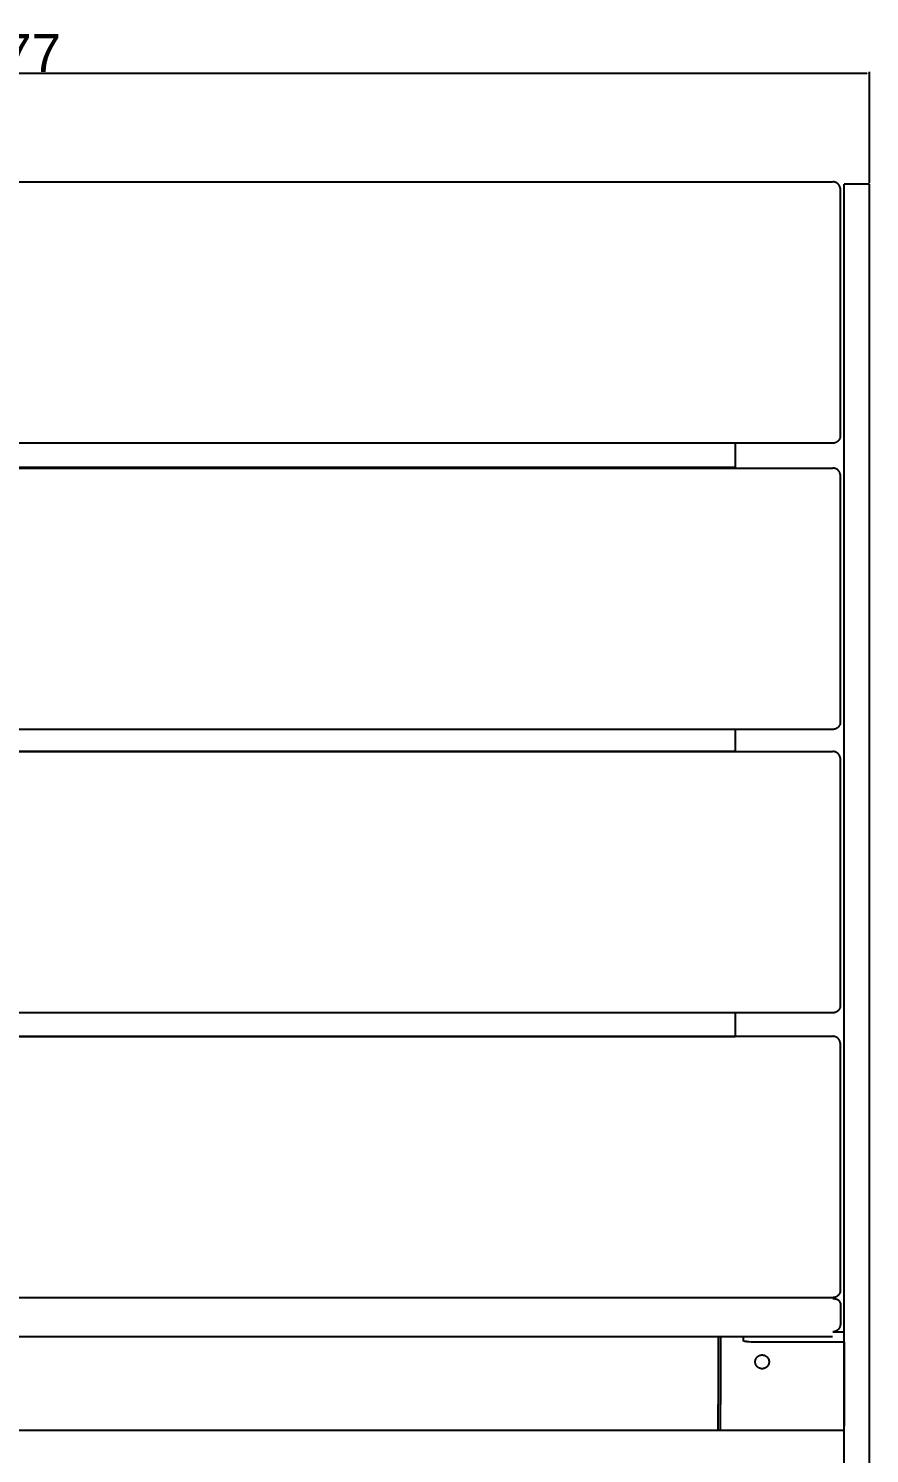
# Model space of a CAD drawing. Header units: millimetres. Extents: x 0 to 1853, y 0 to 2221.
# Drawn here: x 343 to 677, y 1655 to 2221 of the extents above; entities that cross this region are included whole.
import ezdxf

# ---------------------------------------------------------------- set-up
doc = ezdxf.new("R2010")
doc.units = ezdxf.units.MM
doc.header["$MEASUREMENT"] = 0
doc.layers.add('Domyślny', color=7, linetype='Continuous', true_color=0x000000)
doc.layers.add('Utwórz2D linie widoczne', color=7, linetype='Continuous', true_color=0x000000)
doc.styles.add('Arial', font='arial.ttf')
doc.dimstyles.new('Domyślny', dxfattribs={"dimtxt": 15, "dimasz": 1, "dimexe": 0.5, "dimexo": 0.5, "dimgap": 0.25, "dimtad": 1, "dimtoh": 1, "dimdec": 0, "dimzin": 1, "dimdsep": 46, "dimtxsty": 'Arial', "dimcen": 0.5, "dimazin": 0, "dimtfac": 1, "dimtdec": 4, "dimtix": 1, "dimtmove": 1, "dimatfit": 3, "dimfxl": 0, "dimtolj": 1, "dimtzin": 1, "dimarcsym": 0})

# ---------------------------------------------------------------- blocks, each defined once
blk = doc.blocks.new('*D4')
at = {"layer": 'Defpoints', "color": 0}
for p in [(676.99, 2202.84), (-0.39, 2158.78), (676.99, 2158.78)]:
    blk.add_point(p, dxfattribs=at)
at = {"layer": 'Domyślny', "color": 0, "lineweight": -2}
for p, q in [((-0.39, 2159.28), (-0.39, 2203.34)), ((0.61, 2202.84), (675.99, 2202.84)), ((676.99, 2159.28), (676.99, 2203.34))]:
    blk.add_line(p, q, dxfattribs=at)
at = {"layer": 'Domyślny', "color": 0}
for points in [[(0.61, 2203), (0.61, 2202.67), (-0.39, 2202.84)], [(675.99, 2202.67), (675.99, 2203), (676.99, 2202.84)]]:
    blk.add_solid(points, dxfattribs=at)
at = {"layer": 'Domyślny', "color": 0, "insert": (338.3, 2210.74), "char_height": 15, "attachment_point": 5, "style": 'Arial'}
blk.add_mtext('\\A1;677', dxfattribs=at)

msp = doc.modelspace()

# ---------------------------------------------------------------- linework, layer by layer
at = {"layer": 'Domyślny'}
for p, q in [((665.41, 2157.13), (665.41, 2058.51)), ((665.41, 2043.49), (665.41, 1944.86)), ((665.41, 1930.93), (665.41, 1832.31)), ((665.41, 1817.84), (665.41, 1719.22))]:
    msp.add_line(p, q, dxfattribs=at)
at = {"layer": 'Utwórz2D linie widoczne'}
for p, q in [((15.96, 2159.68), (662.35, 2159.68)), ((662.53, 2159.68), (662.43, 2159.68)), ((662.64, 2159.67), (662.53, 2159.68)), ((662.74, 2159.66), (662.64, 2159.67)), ((662.85, 2159.65), (662.74, 2159.66)), ((662.95, 2159.64), (662.85, 2159.65)), ((663.05, 2159.62), (662.95, 2159.64)), ((663.15, 2159.59), (663.05, 2159.62)), ((663.25, 2159.57), (663.15, 2159.59)), ((663.35, 2159.54), (663.25, 2159.57)), ((663.45, 2159.51), (663.35, 2159.54)), ((663.55, 2159.47), (663.45, 2159.51)), ((663.65, 2159.43), (663.55, 2159.47)), ((663.74, 2159.39), (663.65, 2159.43)), ((663.83, 2159.34), (663.74, 2159.39)), ((663.92, 2159.29), (663.83, 2159.34)), ((664.01, 2159.24), (663.92, 2159.29)), ((664.1, 2159.18), (664.01, 2159.24)), ((664.19, 2159.12), (664.1, 2159.18)), ((664.27, 2159.06), (664.19, 2159.12)), ((664.35, 2158.99), (664.27, 2159.06)), ((664.43, 2158.93), (664.35, 2158.99)), ((664.51, 2158.86), (664.43, 2158.93)), ((664.58, 2158.78), (664.51, 2158.86)), ((664.66, 2158.71), (664.58, 2158.78)), ((664.72, 2158.63), (664.66, 2158.71)), ((664.79, 2158.55), (664.72, 2158.63)), ((664.85, 2158.47), (664.79, 2158.55)), ((664.91, 2158.38), (664.85, 2158.47)), ((664.97, 2158.3), (664.91, 2158.38)), ((665.03, 2158.21), (664.97, 2158.3)), ((665.08, 2158.12), (665.03, 2158.21)), ((665.13, 2158.02), (665.08, 2158.12)), ((665.17, 2157.93), (665.13, 2158.02)), ((665.21, 2157.83), (665.17, 2157.93)), ((665.25, 2157.74), (665.21, 2157.83)), ((665.28, 2157.64), (665.25, 2157.74)), ((665.32, 2157.54), (665.28, 2157.64)), ((665.34, 2157.44), (665.32, 2157.54)), ((665.37, 2157.34), (665.34, 2157.44)), ((665.39, 2157.24), (665.37, 2157.34)), ((665.41, 2157.13), (665.39, 2157.24)), ((676.99, 2158.78), (666.99, 2158.78)), ((666.99, 2158.58), (666.99, 2158.78)), ((666.99, 2152.43), (666.99, 2158.58)), ((676.99, 2158.58), (676.99, 2158.78)), ((676.99, 2152.43), (676.99, 2158.58)), ((666.99, 2141.5), (666.99, 2152.43)), ((676.99, 2141.5), (676.99, 2152.43)), ((666.99, 1737.45), (666.99, 2141.5)), ((676.99, 1737.45), (676.99, 2141.5)), ((662.35, 2055.9), (15.96, 2055.9)), ((623.66, 2055.9), (623.66, 2046.36)), ((662.53, 2055.9), (662.43, 2055.9)), ((662.63, 2055.91), (662.53, 2055.9)), ((662.74, 2055.92), (662.63, 2055.91)), ((662.84, 2055.93), (662.74, 2055.92)), ((662.94, 2055.95), (662.84, 2055.93)), ((663.04, 2055.97), (662.94, 2055.95)), ((663.14, 2055.99), (663.04, 2055.97)), ((663.24, 2056.01), (663.14, 2055.99)), ((663.34, 2056.04), (663.24, 2056.01)), ((663.44, 2056.08), (663.34, 2056.04)), ((663.53, 2056.11), (663.44, 2056.08)), ((663.63, 2056.15), (663.53, 2056.11)), ((663.72, 2056.19), (663.63, 2056.15)), ((663.81, 2056.24), (663.72, 2056.19)), ((663.91, 2056.29), (663.81, 2056.24)), ((663.99, 2056.34), (663.91, 2056.29)), ((664.08, 2056.4), (663.99, 2056.34)), ((664.17, 2056.45), (664.08, 2056.4)), ((664.25, 2056.52), (664.17, 2056.45)), ((664.33, 2056.58), (664.25, 2056.52)), ((664.41, 2056.65), (664.33, 2056.58)), ((664.48, 2056.71), (664.41, 2056.65)), ((664.56, 2056.79), (664.48, 2056.71)), ((664.63, 2056.86), (664.56, 2056.79)), ((664.7, 2056.94), (664.63, 2056.86)), ((664.76, 2057.01), (664.7, 2056.94)), ((664.83, 2057.1), (664.76, 2057.01)), ((664.89, 2057.18), (664.83, 2057.1)), ((664.95, 2057.26), (664.89, 2057.18)), ((665, 2057.35), (664.95, 2057.26)), ((665.05, 2057.44), (665, 2057.35)), ((665.1, 2057.53), (665.05, 2057.44)), ((665.15, 2057.62), (665.1, 2057.53)), ((665.19, 2057.72), (665.15, 2057.62)), ((665.23, 2057.81), (665.19, 2057.72)), ((665.26, 2057.91), (665.23, 2057.81)), ((665.3, 2058.01), (665.26, 2057.91)), ((665.33, 2058.1), (665.3, 2058.01)), ((665.35, 2058.2), (665.33, 2058.1)), ((665.37, 2058.3), (665.35, 2058.2)), ((665.39, 2058.41), (665.37, 2058.3)), ((665.41, 2058.51), (665.39, 2058.41)), ((15.96, 2046.03), (662.35, 2046.03)), ((54.64, 2046.36), (623.66, 2046.36)), ((662.53, 2046.03), (662.43, 2046.03)), ((662.64, 2046.03), (662.53, 2046.03)), ((662.74, 2046.02), (662.64, 2046.03)), ((662.85, 2046.01), (662.74, 2046.02)), ((662.95, 2045.99), (662.85, 2046.01)), ((663.05, 2045.97), (662.95, 2045.99)), ((663.15, 2045.95), (663.05, 2045.97)), ((663.25, 2045.92), (663.15, 2045.95)), ((663.35, 2045.89), (663.25, 2045.92)), ((663.45, 2045.86), (663.35, 2045.89)), ((663.55, 2045.82), (663.45, 2045.86)), ((663.65, 2045.79), (663.55, 2045.82)), ((663.74, 2045.74), (663.65, 2045.79)), ((663.83, 2045.7), (663.74, 2045.74)), ((663.92, 2045.65), (663.83, 2045.7)), ((664.01, 2045.59), (663.92, 2045.65)), ((664.1, 2045.54), (664.01, 2045.59)), ((664.19, 2045.48), (664.1, 2045.54)), ((664.27, 2045.42), (664.19, 2045.48)), ((664.35, 2045.35), (664.27, 2045.42)), ((664.43, 2045.28), (664.35, 2045.35)), ((664.51, 2045.21), (664.43, 2045.28)), ((664.58, 2045.14), (664.51, 2045.21)), ((664.66, 2045.06), (664.58, 2045.14)), ((664.72, 2044.99), (664.66, 2045.06)), ((664.79, 2044.91), (664.72, 2044.99)), ((664.85, 2044.82), (664.79, 2044.91)), ((664.91, 2044.74), (664.85, 2044.82)), ((664.97, 2044.65), (664.91, 2044.74)), ((665.03, 2044.56), (664.97, 2044.65)), ((665.08, 2044.47), (665.03, 2044.56)), ((665.13, 2044.38), (665.08, 2044.47)), ((665.17, 2044.29), (665.13, 2044.38)), ((665.21, 2044.19), (665.17, 2044.29)), ((665.25, 2044.09), (665.21, 2044.19)), ((665.28, 2043.99), (665.25, 2044.09)), ((665.32, 2043.89), (665.28, 2043.99)), ((665.34, 2043.79), (665.32, 2043.89)), ((665.37, 2043.69), (665.34, 2043.79)), ((665.39, 2043.59), (665.37, 2043.69)), ((665.41, 2043.49), (665.39, 2043.59)), ((676.99, 1996.68), (677.01, 1996.68)), ((677.01, 1996.36), (677.01, 1996.68)), ((677.01, 1945.06), (677.01, 1996.36)), ((662.35, 1942.26), (15.96, 1942.26)), ((623.66, 1942.58), (623.66, 1933.67)), ((662.53, 1942.26), (662.43, 1942.26)), ((662.63, 1942.26), (662.53, 1942.26)), ((662.74, 1942.27), (662.63, 1942.26)), ((662.84, 1942.29), (662.74, 1942.27)), ((662.94, 1942.3), (662.84, 1942.29)), ((663.04, 1942.32), (662.94, 1942.3)), ((663.14, 1942.34), (663.04, 1942.32)), ((663.24, 1942.37), (663.14, 1942.34)), ((663.34, 1942.4), (663.24, 1942.37)), ((663.44, 1942.43), (663.34, 1942.4)), ((663.53, 1942.47), (663.44, 1942.43)), ((663.63, 1942.51), (663.53, 1942.47)), ((663.72, 1942.55), (663.63, 1942.51)), ((663.81, 1942.6), (663.72, 1942.55)), ((663.91, 1942.64), (663.81, 1942.6)), ((663.99, 1942.7), (663.91, 1942.64)), ((664.08, 1942.75), (663.99, 1942.7)), ((664.17, 1942.81), (664.08, 1942.75)), ((664.25, 1942.87), (664.17, 1942.81)), ((664.33, 1942.93), (664.25, 1942.87)), ((664.41, 1943), (664.33, 1942.93)), ((664.48, 1943.07), (664.41, 1943)), ((664.56, 1943.14), (664.48, 1943.07)), ((664.63, 1943.22), (664.56, 1943.14)), ((664.7, 1943.29), (664.63, 1943.22)), ((664.76, 1943.37), (664.7, 1943.29)), ((664.83, 1943.45), (664.76, 1943.37)), ((664.89, 1943.53), (664.83, 1943.45)), ((664.95, 1943.62), (664.89, 1943.53)), ((665, 1943.71), (664.95, 1943.62)), ((665.05, 1943.8), (665, 1943.71)), ((665.1, 1943.89), (665.05, 1943.8)), ((665.15, 1943.98), (665.1, 1943.89)), ((665.19, 1944.07), (665.15, 1943.98)), ((665.23, 1944.17), (665.19, 1944.07)), ((665.26, 1944.26), (665.23, 1944.17)), ((665.3, 1944.36), (665.26, 1944.26)), ((665.33, 1944.46), (665.3, 1944.36)), ((665.35, 1944.56), (665.33, 1944.46)), ((665.37, 1944.66), (665.35, 1944.56)), ((665.39, 1944.76), (665.37, 1944.66)), ((665.41, 1944.86), (665.39, 1944.76)), ((676.99, 1945.06), (677.01, 1945.06)), ((677.01, 1935.26), (677.01, 1945.06)), ((677.01, 1935.26), (676.99, 1935.26)), ((677.01, 1802.57), (677.01, 1935.26)), ((15.96, 1933.48), (662.35, 1933.48)), ((54.64, 1933.67), (623.66, 1933.67)), ((662.53, 1933.48), (662.43, 1933.48)), ((662.64, 1933.47), (662.53, 1933.48)), ((662.74, 1933.46), (662.64, 1933.47)), ((662.85, 1933.45), (662.74, 1933.46)), ((662.95, 1933.44), (662.85, 1933.45)), ((663.05, 1933.42), (662.95, 1933.44)), ((663.15, 1933.39), (663.05, 1933.42)), ((663.25, 1933.37), (663.15, 1933.39)), ((663.35, 1933.34), (663.25, 1933.37)), ((663.45, 1933.3), (663.35, 1933.34)), ((663.55, 1933.27), (663.45, 1933.3)), ((663.65, 1933.23), (663.55, 1933.27)), ((663.74, 1933.19), (663.65, 1933.23)), ((663.83, 1933.14), (663.74, 1933.19)), ((663.92, 1933.09), (663.83, 1933.14)), ((664.01, 1933.04), (663.92, 1933.09)), ((664.1, 1932.98), (664.01, 1933.04)), ((664.19, 1932.92), (664.1, 1932.98)), ((664.27, 1932.86), (664.19, 1932.92)), ((664.35, 1932.79), (664.27, 1932.86)), ((664.43, 1932.73), (664.35, 1932.79)), ((664.51, 1932.66), (664.43, 1932.73)), ((664.58, 1932.58), (664.51, 1932.66)), ((664.66, 1932.51), (664.58, 1932.58)), ((664.72, 1932.43), (664.66, 1932.51)), ((664.79, 1932.35), (664.72, 1932.43)), ((664.85, 1932.27), (664.79, 1932.35)), ((664.91, 1932.18), (664.85, 1932.27)), ((664.97, 1932.09), (664.91, 1932.18)), ((665.03, 1932.01), (664.97, 1932.09)), ((665.08, 1931.91), (665.03, 1932.01)), ((665.13, 1931.82), (665.08, 1931.91)), ((665.17, 1931.73), (665.13, 1931.82)), ((665.21, 1931.63), (665.17, 1931.73)), ((665.25, 1931.54), (665.21, 1931.63)), ((665.28, 1931.44), (665.25, 1931.54)), ((665.32, 1931.34), (665.28, 1931.44)), ((665.34, 1931.24), (665.32, 1931.34)), ((665.37, 1931.14), (665.34, 1931.24)), ((665.39, 1931.03), (665.37, 1931.14)), ((665.41, 1930.93), (665.39, 1931.03)), ((662.35, 1829.7), (15.96, 1829.7)), ((623.66, 1829.89), (623.66, 1820.35)), ((662.53, 1829.7), (662.43, 1829.7)), ((662.63, 1829.71), (662.53, 1829.7)), ((662.74, 1829.72), (662.63, 1829.71)), ((662.84, 1829.73), (662.74, 1829.72)), ((662.94, 1829.74), (662.84, 1829.73)), ((663.04, 1829.76), (662.94, 1829.74)), ((663.14, 1829.79), (663.04, 1829.76)), ((663.24, 1829.81), (663.14, 1829.79)), ((663.34, 1829.84), (663.24, 1829.81)), ((663.44, 1829.88), (663.34, 1829.84)), ((663.53, 1829.91), (663.44, 1829.88)), ((663.63, 1829.95), (663.53, 1829.91)), ((663.72, 1829.99), (663.63, 1829.95)), ((663.81, 1830.04), (663.72, 1829.99)), ((663.91, 1830.09), (663.81, 1830.04)), ((663.99, 1830.14), (663.91, 1830.09)), ((664.08, 1830.2), (663.99, 1830.14)), ((664.17, 1830.25), (664.08, 1830.2)), ((664.25, 1830.31), (664.17, 1830.25)), ((664.33, 1830.38), (664.25, 1830.31)), ((664.41, 1830.44), (664.33, 1830.38)), ((664.48, 1830.51), (664.41, 1830.44)), ((664.56, 1830.58), (664.48, 1830.51)), ((664.63, 1830.66), (664.56, 1830.58)), ((664.7, 1830.74), (664.63, 1830.66)), ((664.76, 1830.81), (664.7, 1830.74)), ((664.83, 1830.9), (664.76, 1830.81)), ((664.89, 1830.98), (664.83, 1830.9)), ((664.95, 1831.06), (664.89, 1830.98)), ((665, 1831.15), (664.95, 1831.06)), ((665.05, 1831.24), (665, 1831.15)), ((665.1, 1831.33), (665.05, 1831.24)), ((665.15, 1831.42), (665.1, 1831.33)), ((665.19, 1831.52), (665.15, 1831.42)), ((665.23, 1831.61), (665.19, 1831.52)), ((665.26, 1831.71), (665.23, 1831.61)), ((665.3, 1831.8), (665.26, 1831.71)), ((665.33, 1831.9), (665.3, 1831.8)), ((665.35, 1832), (665.33, 1831.9)), ((665.37, 1832.1), (665.35, 1832)), ((665.39, 1832.2), (665.37, 1832.1)), ((665.41, 1832.31), (665.39, 1832.2)), ((15.96, 1820.39), (662.35, 1820.39)), ((54.64, 1820.35), (623.66, 1820.35)), ((662.53, 1820.39), (662.43, 1820.39)), ((662.64, 1820.38), (662.53, 1820.39)), ((662.74, 1820.37), (662.64, 1820.38)), ((662.85, 1820.36), (662.74, 1820.37)), ((662.95, 1820.35), (662.85, 1820.36)), ((663.05, 1820.33), (662.95, 1820.35)), ((663.15, 1820.3), (663.05, 1820.33)), ((663.25, 1820.28), (663.15, 1820.3)), ((663.35, 1820.25), (663.25, 1820.28)), ((663.45, 1820.21), (663.35, 1820.25)), ((663.55, 1820.18), (663.45, 1820.21)), ((663.65, 1820.14), (663.55, 1820.18)), ((663.74, 1820.1), (663.65, 1820.14)), ((663.83, 1820.05), (663.74, 1820.1)), ((663.92, 1820), (663.83, 1820.05)), ((664.01, 1819.95), (663.92, 1820)), ((664.1, 1819.89), (664.01, 1819.95)), ((664.19, 1819.83), (664.1, 1819.89)), ((664.27, 1819.77), (664.19, 1819.83)), ((664.35, 1819.7), (664.27, 1819.77)), ((664.43, 1819.64), (664.35, 1819.7)), ((664.51, 1819.57), (664.43, 1819.64)), ((664.58, 1819.49), (664.51, 1819.57)), ((664.66, 1819.42), (664.58, 1819.49)), ((664.72, 1819.34), (664.66, 1819.42)), ((664.79, 1819.26), (664.72, 1819.34)), ((664.85, 1819.18), (664.79, 1819.26)), ((664.91, 1819.09), (664.85, 1819.18)), ((664.97, 1819), (664.91, 1819.09)), ((665.03, 1818.92), (664.97, 1819)), ((665.08, 1818.82), (665.03, 1818.92)), ((665.13, 1818.73), (665.08, 1818.82)), ((665.17, 1818.64), (665.13, 1818.73)), ((665.21, 1818.54), (665.17, 1818.64)), ((665.25, 1818.45), (665.21, 1818.54)), ((665.28, 1818.35), (665.25, 1818.45)), ((665.32, 1818.25), (665.28, 1818.35)), ((665.34, 1818.15), (665.32, 1818.25)), ((665.37, 1818.05), (665.34, 1818.15)), ((665.39, 1817.94), (665.37, 1818.05)), ((665.41, 1817.84), (665.39, 1817.94)), ((677.01, 1785.7), (677.01, 1802.57)), ((677.01, 1772.4), (677.01, 1785.7)), ((665.43, 1731.45), (665.43, 1772.51)), ((676.99, 1772.4), (677.01, 1772.4)), ((677.01, 1766.66), (677.01, 1772.4)), ((677.01, 1766.66), (676.99, 1766.66)), ((666.99, 1723.97), (666.99, 1737.45)), ((676.99, 1723.97), (676.99, 1737.45)), ((666.99, 1299.02), (666.99, 1723.97)), ((676.99, 1289.02), (676.99, 1723.97)), ((662.35, 1716.61), (15.96, 1716.61)), ((662.53, 1716.61), (662.43, 1716.61)), ((662.56, 1716.15), (662.43, 1716.15)), ((662.63, 1716.62), (662.53, 1716.61)), ((662.7, 1716.14), (662.56, 1716.15)), ((662.74, 1716.63), (662.63, 1716.62)), ((662.84, 1716.13), (662.7, 1716.14)), ((662.84, 1716.64), (662.74, 1716.63)), ((662.94, 1716.65), (662.84, 1716.64)), ((662.98, 1716.12), (662.84, 1716.13)), ((663.04, 1716.67), (662.94, 1716.65)), ((663.12, 1716.1), (662.98, 1716.12)), ((663.14, 1716.7), (663.04, 1716.67)), ((663.26, 1716.08), (663.12, 1716.1)), ((663.24, 1716.72), (663.14, 1716.7)), ((663.34, 1716.75), (663.24, 1716.72)), ((663.4, 1716.06), (663.26, 1716.08)), ((663.44, 1716.79), (663.34, 1716.75)), ((663.54, 1716.03), (663.4, 1716.06)), ((663.53, 1716.82), (663.44, 1716.79)), ((663.63, 1716.86), (663.53, 1716.82)), ((663.67, 1716), (663.54, 1716.03)), ((663.72, 1716.9), (663.63, 1716.86)), ((663.81, 1715.96), (663.67, 1716)), ((663.81, 1716.95), (663.72, 1716.9)), ((663.91, 1717), (663.81, 1716.95)), ((663.94, 1715.92), (663.81, 1715.96)), ((663.99, 1717.05), (663.91, 1717)), ((664.01, 1715.9), (663.94, 1715.92)), ((664.08, 1717.11), (663.99, 1717.05)), ((664.07, 1715.87), (664.01, 1715.9)), ((664.14, 1715.85), (664.07, 1715.87)), ((664.17, 1717.16), (664.08, 1717.11)), ((664.2, 1715.82), (664.14, 1715.85)), ((664.25, 1717.22), (664.17, 1717.16)), ((664.26, 1715.8), (664.2, 1715.82)), ((664.33, 1717.29), (664.25, 1717.22)), ((664.32, 1715.77), (664.26, 1715.8)), ((664.38, 1715.74), (664.32, 1715.77)), ((664.41, 1717.35), (664.33, 1717.29)), ((664.44, 1715.71), (664.38, 1715.74)), ((664.48, 1717.42), (664.41, 1717.35)), ((664.5, 1715.68), (664.44, 1715.71)), ((664.56, 1717.49), (664.48, 1717.42)), ((664.55, 1715.65), (664.5, 1715.68)), ((664.61, 1715.62), (664.55, 1715.65)), ((664.63, 1717.57), (664.56, 1717.49)), ((664.66, 1715.59), (664.61, 1715.62)), ((664.7, 1717.65), (664.63, 1717.57)), ((664.71, 1715.56), (664.66, 1715.59)), ((664.76, 1717.72), (664.7, 1717.65)), ((664.76, 1715.52), (664.71, 1715.56)), ((664.83, 1717.81), (664.76, 1717.72)), ((664.81, 1715.49), (664.76, 1715.52)), ((664.86, 1715.45), (664.81, 1715.49)), ((664.89, 1717.89), (664.83, 1717.81)), ((664.9, 1715.42), (664.86, 1715.45)), ((664.95, 1717.97), (664.89, 1717.89)), ((664.94, 1715.38), (664.9, 1715.42)), ((664.99, 1715.34), (664.94, 1715.38)), ((665, 1718.06), (664.95, 1717.97)), ((665.03, 1715.31), (664.99, 1715.34)), ((665.05, 1718.15), (665, 1718.06)), ((665.06, 1715.27), (665.03, 1715.31)), ((665.1, 1718.24), (665.05, 1718.15)), ((665.1, 1715.23), (665.06, 1715.27)), ((665.15, 1718.33), (665.1, 1718.24)), ((665.13, 1715.19), (665.1, 1715.23)), ((665.16, 1715.16), (665.13, 1715.19)), ((665.19, 1718.43), (665.15, 1718.33)), ((665.19, 1715.12), (665.16, 1715.16)), ((665.23, 1718.52), (665.19, 1718.43)), ((665.22, 1715.08), (665.19, 1715.12)), ((665.25, 1715.04), (665.22, 1715.08)), ((665.26, 1718.62), (665.23, 1718.52)), ((665.26, 1715.02), (665.25, 1715.04)), ((665.3, 1718.71), (665.26, 1718.62)), ((665.27, 1715), (665.26, 1715.02)), ((665.29, 1714.98), (665.27, 1715)), ((665.3, 1714.96), (665.29, 1714.98)), ((665.33, 1718.81), (665.3, 1718.71)), ((665.31, 1714.94), (665.3, 1714.96)), ((665.32, 1714.92), (665.31, 1714.94)), ((665.33, 1714.9), (665.32, 1714.92)), ((665.35, 1718.91), (665.33, 1718.81)), ((665.34, 1714.88), (665.33, 1714.9)), ((665.35, 1714.86), (665.34, 1714.88)), ((665.37, 1719.01), (665.35, 1718.91)), ((665.35, 1714.84), (665.35, 1714.86)), ((665.36, 1714.82), (665.35, 1714.84)), ((665.37, 1714.8), (665.36, 1714.82)), ((665.39, 1719.11), (665.37, 1719.01)), ((665.38, 1714.78), (665.37, 1714.8)), ((665.38, 1714.76), (665.38, 1714.78)), ((665.39, 1714.74), (665.38, 1714.76)), ((665.41, 1719.22), (665.39, 1719.11)), ((665.4, 1714.72), (665.39, 1714.74)), ((665.4, 1714.7), (665.4, 1714.72)), ((665.41, 1714.68), (665.4, 1714.7)), ((665.41, 1714.66), (665.41, 1714.68)), ((665.41, 1714.64), (665.41, 1714.66)), ((665.42, 1714.62), (665.41, 1714.64)), ((665.42, 1714.61), (665.42, 1714.62)), ((665.42, 1714.59), (665.42, 1714.61)), ((665.43, 1714.57), (665.42, 1714.59)), ((665.43, 1714.55), (665.43, 1714.57)), ((665.43, 1714.53), (665.43, 1714.55)), ((665.43, 1714.51), (665.43, 1714.53)), ((665.43, 1714.49), (665.43, 1714.51)), ((665.43, 1714.47), (665.43, 1714.49)), ((665.43, 1714.45), (665.43, 1714.47)), ((665.43, 1714.45), (665.43, 1706.07)), ((663.34, 1703.21), (663.24, 1703.18)), ((663.44, 1703.24), (663.34, 1703.21)), ((663.53, 1703.28), (663.44, 1703.24)), ((663.63, 1703.32), (663.53, 1703.28)), ((663.72, 1703.36), (663.63, 1703.32)), ((663.81, 1703.41), (663.72, 1703.36)), ((663.9, 1703.46), (663.81, 1703.41)), ((663.99, 1703.51), (663.9, 1703.46)), ((664.08, 1703.56), (663.99, 1703.51)), ((664.16, 1703.62), (664.08, 1703.56)), ((664.25, 1703.68), (664.16, 1703.62)), ((664.33, 1703.74), (664.25, 1703.68)), ((664.4, 1703.81), (664.33, 1703.74)), ((664.48, 1703.88), (664.4, 1703.81)), ((664.55, 1703.95), (664.48, 1703.88)), ((664.63, 1704.02), (664.55, 1703.95)), ((664.69, 1704.1), (664.63, 1704.02)), ((664.76, 1704.18), (664.69, 1704.1)), ((664.82, 1704.26), (664.76, 1704.18)), ((664.88, 1704.34), (664.82, 1704.26)), ((664.94, 1704.43), (664.88, 1704.34)), ((665, 1704.51), (664.94, 1704.43)), ((665.05, 1704.6), (665, 1704.51)), ((665.1, 1704.69), (665.05, 1704.6)), ((665.14, 1704.78), (665.1, 1704.69)), ((665.19, 1704.88), (665.14, 1704.78)), ((665.22, 1704.97), (665.19, 1704.88)), ((665.26, 1705.07), (665.22, 1704.97)), ((665.29, 1705.17), (665.26, 1705.07)), ((665.32, 1705.26), (665.29, 1705.17)), ((665.35, 1705.36), (665.32, 1705.26)), ((665.37, 1705.46), (665.35, 1705.36)), ((665.39, 1705.56), (665.37, 1705.46)), ((665.41, 1705.67), (665.39, 1705.56)), ((665.42, 1705.77), (665.41, 1705.67)), ((665.43, 1705.87), (665.42, 1705.77)), ((665.43, 1706.07), (665.43, 1705.97)), ((665.43, 1705.97), (665.43, 1705.87)), ((662.35, 1701.07), (15.96, 1701.07)), ((616.86, 1701.07), (616.86, 1674.2)), ((617.76, 1701.07), (617.76, 1674.2)), ((626.86, 1701.07), (626.86, 1699.51)), ((626.86, 1699.5), (626.86, 1699.51)), ((626.86, 1699.51), (626.86, 1699.51)), ((626.86, 1699.49), (626.86, 1699.5)), ((626.86, 1699.5), (626.86, 1699.5)), ((626.86, 1699.5), (626.86, 1699.5)), ((626.86, 1699.48), (626.86, 1699.49)), ((626.86, 1699.49), (626.86, 1699.49)), ((626.86, 1699.49), (626.86, 1699.49)), ((626.87, 1699.47), (626.86, 1699.48)), ((626.86, 1699.48), (626.86, 1699.48)), ((626.86, 1699.48), (626.86, 1699.48)), ((626.87, 1699.46), (626.87, 1699.47)), ((626.87, 1699.47), (626.87, 1699.47)), ((626.87, 1699.47), (626.87, 1699.47)), ((626.88, 1699.46), (626.87, 1699.46)), ((626.87, 1699.46), (626.87, 1699.46)), ((626.88, 1699.45), (626.88, 1699.46)), ((626.88, 1699.46), (626.88, 1699.46)), ((626.89, 1699.45), (626.88, 1699.45)), ((626.89, 1699.44), (626.89, 1699.45)), ((626.89, 1699.45), (626.89, 1699.45)), ((626.9, 1699.44), (626.89, 1699.44)), ((626.9, 1699.43), (626.9, 1699.44)), ((626.9, 1699.44), (626.9, 1699.44)), ((626.91, 1699.43), (626.9, 1699.43)), ((626.92, 1699.42), (626.91, 1699.43)), ((626.91, 1699.43), (626.91, 1699.43)), ((626.93, 1699.41), (626.92, 1699.42)), ((626.92, 1699.42), (626.92, 1699.42)), ((626.94, 1699.41), (626.93, 1699.41)), ((626.95, 1699.4), (626.94, 1699.41)), ((626.96, 1699.39), (626.95, 1699.4)), ((626.98, 1699.39), (626.96, 1699.39)), ((626.99, 1699.38), (626.98, 1699.39)), ((627, 1699.37), (626.99, 1699.38)), ((627.02, 1699.37), (627, 1699.37)), ((627.05, 1699.35), (627.02, 1699.37)), ((627.08, 1699.34), (627.05, 1699.35)), ((627.12, 1699.33), (627.08, 1699.34)), ((627.16, 1699.31), (627.12, 1699.33)), ((627.21, 1699.3), (627.16, 1699.31)), ((627.31, 1699.27), (627.21, 1699.3)), ((627.42, 1699.25), (627.31, 1699.27)), ((627.54, 1699.22), (627.42, 1699.25)), ((627.67, 1699.2), (627.54, 1699.22)), ((627.98, 1699.15), (627.67, 1699.2)), ((628.32, 1699.11), (627.98, 1699.15)), ((628.71, 1699.07), (628.32, 1699.11)), ((629.12, 1699.04), (628.71, 1699.07)), ((630.02, 1698.98), (629.12, 1699.04)), ((630.95, 1698.95), (630.02, 1698.98)), ((631.86, 1698.94), (630.95, 1698.95)), ((666.86, 1698.94), (631.86, 1698.94)), ((662.53, 1703.07), (662.43, 1703.07)), ((666.94, 1702.92), (662.43, 1702.92)), ((662.63, 1703.08), (662.53, 1703.07)), ((662.74, 1703.09), (662.63, 1703.08)), ((662.84, 1703.1), (662.74, 1703.09)), ((662.94, 1703.11), (662.84, 1703.1)), ((663.04, 1703.13), (662.94, 1703.11)), ((663.14, 1703.16), (663.04, 1703.13)), ((663.24, 1703.18), (663.14, 1703.16)), ((666.94, 1698.94), (666.94, 1702.92)), ((666.94, 1698.94), (666.94, 1674.2)), ((631.7, 1691.84), (631.72, 1691.93)), ((631.72, 1691.93), (631.75, 1692.02)), ((631.75, 1692.02), (631.79, 1692.11)), ((631.79, 1692.11), (631.82, 1692.2)), ((631.82, 1692.2), (631.86, 1692.28)), ((631.86, 1692.28), (631.9, 1692.37)), ((631.9, 1692.37), (631.94, 1692.45)), ((631.94, 1692.45), (631.99, 1692.54)), ((631.99, 1692.54), (632.04, 1692.62)), ((632.04, 1692.62), (632.09, 1692.7)), ((632.09, 1692.7), (632.15, 1692.77)), ((632.15, 1692.77), (632.21, 1692.85)), ((632.21, 1692.85), (632.27, 1692.92)), ((632.27, 1692.92), (632.33, 1692.99)), ((632.33, 1692.99), (632.4, 1693.06)), ((632.4, 1693.06), (632.46, 1693.13)), ((632.46, 1693.13), (632.53, 1693.19)), ((632.53, 1693.19), (632.61, 1693.25)), ((632.61, 1693.25), (632.68, 1693.31)), ((632.68, 1693.31), (632.76, 1693.37)), ((632.76, 1693.37), (632.83, 1693.42)), ((632.83, 1693.42), (632.91, 1693.47)), ((632.91, 1693.47), (633, 1693.52)), ((633, 1693.52), (633.08, 1693.57)), ((633.08, 1693.57), (633.16, 1693.61)), ((633.16, 1693.61), (633.25, 1693.65)), ((633.25, 1693.65), (633.34, 1693.68)), ((633.34, 1693.68), (633.43, 1693.72)), ((633.43, 1693.72), (633.52, 1693.75)), ((633.52, 1693.75), (633.61, 1693.77)), ((633.61, 1693.77), (633.7, 1693.8)), ((633.7, 1693.8), (633.79, 1693.82)), ((633.79, 1693.82), (633.89, 1693.84)), ((633.89, 1693.84), (633.98, 1693.85)), ((633.98, 1693.85), (634.07, 1693.86)), ((634.07, 1693.86), (634.17, 1693.87)), ((634.17, 1693.87), (634.26, 1693.87)), ((634.26, 1693.87), (634.36, 1693.88)), ((634.36, 1693.88), (634.45, 1693.87)), ((634.45, 1693.87), (634.55, 1693.87)), ((634.55, 1693.87), (634.64, 1693.86)), ((634.64, 1693.86), (634.73, 1693.85)), ((634.73, 1693.85), (634.83, 1693.84)), ((634.83, 1693.84), (634.92, 1693.82)), ((634.92, 1693.82), (635.01, 1693.8)), ((635.01, 1693.8), (635.11, 1693.77)), ((635.11, 1693.77), (635.2, 1693.75)), ((635.2, 1693.75), (635.29, 1693.72)), ((635.29, 1693.72), (635.38, 1693.68)), ((635.38, 1693.68), (635.46, 1693.65)), ((635.46, 1693.65), (635.55, 1693.61)), ((635.55, 1693.61), (635.63, 1693.57)), ((635.63, 1693.57), (635.72, 1693.52)), ((635.72, 1693.52), (635.8, 1693.47)), ((635.8, 1693.47), (635.88, 1693.42)), ((635.88, 1693.42), (635.96, 1693.37)), ((635.96, 1693.37), (636.03, 1693.31)), ((636.03, 1693.31), (636.11, 1693.25)), ((636.11, 1693.25), (636.18, 1693.19)), ((636.18, 1693.19), (636.25, 1693.13)), ((636.25, 1693.13), (636.32, 1693.06)), ((636.32, 1693.06), (636.38, 1692.99)), ((636.38, 1692.99), (636.45, 1692.92)), ((636.45, 1692.92), (636.51, 1692.85)), ((636.51, 1692.85), (636.56, 1692.77)), ((636.56, 1692.77), (636.62, 1692.7)), ((636.62, 1692.7), (636.67, 1692.62)), ((636.67, 1692.62), (636.72, 1692.54)), ((636.72, 1692.54), (636.77, 1692.45)), ((636.77, 1692.45), (636.81, 1692.37)), ((636.81, 1692.37), (636.85, 1692.28)), ((636.85, 1692.28), (636.89, 1692.2)), ((636.89, 1692.2), (636.93, 1692.11)), ((636.93, 1692.11), (636.96, 1692.02)), ((636.96, 1692.02), (636.99, 1691.93)), ((636.99, 1691.93), (637.02, 1691.84)), ((631.61, 1691.28), (631.62, 1691.37)), ((631.61, 1691.18), (631.61, 1691.28)), ((631.61, 1691.09), (631.61, 1691.18)), ((631.61, 1690.99), (631.61, 1691.09)), ((631.62, 1690.9), (631.61, 1690.99)), ((631.62, 1691.37), (631.63, 1691.47)), ((631.63, 1690.81), (631.62, 1690.9)), ((631.63, 1691.47), (631.64, 1691.56)), ((631.64, 1690.71), (631.63, 1690.81)), ((631.64, 1691.56), (631.66, 1691.65)), ((631.66, 1690.62), (631.64, 1690.71)), ((631.66, 1691.65), (631.68, 1691.75)), ((631.68, 1690.53), (631.66, 1690.62)), ((631.68, 1691.75), (631.7, 1691.84)), ((631.7, 1690.43), (631.68, 1690.53)), ((631.72, 1690.34), (631.7, 1690.43)), ((631.75, 1690.25), (631.72, 1690.34)), ((631.79, 1690.16), (631.75, 1690.25)), ((631.82, 1690.07), (631.79, 1690.16)), ((631.86, 1689.99), (631.82, 1690.07)), ((631.9, 1689.9), (631.86, 1689.99)), ((631.94, 1689.82), (631.9, 1689.9)), ((631.99, 1689.74), (631.94, 1689.82)), ((632.04, 1689.66), (631.99, 1689.74)), ((632.09, 1689.58), (632.04, 1689.66)), ((632.15, 1689.5), (632.09, 1689.58)), ((632.21, 1689.42), (632.15, 1689.5)), ((632.27, 1689.35), (632.21, 1689.42)), ((632.33, 1689.28), (632.27, 1689.35)), ((632.4, 1689.21), (632.33, 1689.28)), ((632.46, 1689.15), (632.4, 1689.21)), ((632.53, 1689.08), (632.46, 1689.15)), ((632.61, 1689.02), (632.53, 1689.08)), ((632.68, 1688.96), (632.61, 1689.02)), ((632.76, 1688.91), (632.68, 1688.96)), ((632.83, 1688.85), (632.76, 1688.91)), ((632.91, 1688.8), (632.83, 1688.85)), ((633, 1688.75), (632.91, 1688.8)), ((633.08, 1688.71), (633, 1688.75)), ((633.16, 1688.66), (633.08, 1688.71)), ((633.25, 1688.63), (633.16, 1688.66)), ((633.34, 1688.59), (633.25, 1688.63)), ((633.43, 1688.56), (633.34, 1688.59)), ((633.52, 1688.53), (633.43, 1688.56)), ((633.61, 1688.5), (633.52, 1688.53)), ((633.7, 1688.47), (633.61, 1688.5)), ((633.79, 1688.45), (633.7, 1688.47)), ((633.89, 1688.44), (633.79, 1688.45)), ((633.98, 1688.42), (633.89, 1688.44)), ((634.07, 1688.41), (633.98, 1688.42)), ((634.17, 1688.4), (634.07, 1688.41)), ((634.26, 1688.4), (634.17, 1688.4)), ((634.36, 1688.4), (634.26, 1688.4)), ((634.45, 1688.4), (634.36, 1688.4)), ((634.55, 1688.4), (634.45, 1688.4)), ((634.64, 1688.41), (634.55, 1688.4)), ((634.73, 1688.42), (634.64, 1688.41)), ((634.83, 1688.44), (634.73, 1688.42)), ((634.92, 1688.45), (634.83, 1688.44)), ((635.01, 1688.47), (634.92, 1688.45)), ((635.11, 1688.5), (635.01, 1688.47)), ((635.2, 1688.53), (635.11, 1688.5)), ((635.29, 1688.56), (635.2, 1688.53)), ((635.38, 1688.59), (635.29, 1688.56)), ((635.46, 1688.63), (635.38, 1688.59)), ((635.55, 1688.66), (635.46, 1688.63)), ((635.63, 1688.71), (635.55, 1688.66)), ((635.72, 1688.75), (635.63, 1688.71)), ((635.8, 1688.8), (635.72, 1688.75)), ((635.88, 1688.85), (635.8, 1688.8)), ((635.96, 1688.91), (635.88, 1688.85)), ((636.03, 1688.96), (635.96, 1688.91)), ((636.11, 1689.02), (636.03, 1688.96)), ((636.18, 1689.08), (636.11, 1689.02)), ((636.25, 1689.15), (636.18, 1689.08)), ((636.32, 1689.21), (636.25, 1689.15)), ((636.38, 1689.28), (636.32, 1689.21)), ((636.45, 1689.35), (636.38, 1689.28)), ((636.51, 1689.42), (636.45, 1689.35)), ((636.56, 1689.5), (636.51, 1689.42)), ((636.62, 1689.58), (636.56, 1689.5)), ((636.67, 1689.66), (636.62, 1689.58)), ((636.72, 1689.74), (636.67, 1689.66)), ((636.77, 1689.82), (636.72, 1689.74)), ((636.81, 1689.9), (636.77, 1689.82)), ((636.85, 1689.99), (636.81, 1689.9)), ((636.89, 1690.07), (636.85, 1689.99)), ((636.93, 1690.16), (636.89, 1690.07)), ((636.96, 1690.25), (636.93, 1690.16)), ((636.99, 1690.34), (636.96, 1690.25)), ((637.02, 1690.43), (636.99, 1690.34)), ((637.02, 1691.84), (637.04, 1691.75)), ((637.04, 1690.53), (637.02, 1690.43)), ((637.04, 1691.75), (637.06, 1691.65)), ((637.06, 1690.62), (637.04, 1690.53)), ((637.06, 1691.65), (637.07, 1691.56)), ((637.07, 1690.71), (637.06, 1690.62)), ((637.07, 1691.56), (637.09, 1691.47)), ((637.09, 1690.81), (637.07, 1690.71)), ((637.09, 1691.47), (637.1, 1691.37)), ((637.1, 1690.9), (637.09, 1690.81)), ((637.1, 1691.37), (637.1, 1691.28)), ((637.1, 1691.28), (637.11, 1691.18)), ((637.11, 1691.09), (637.1, 1690.99)), ((637.1, 1690.99), (637.1, 1690.9)), ((637.11, 1691.18), (637.11, 1691.09)), ((616.86, 1665.53), (616.86, 1674.2)), ((617.76, 1665.53), (617.76, 1674.2)), ((666.94, 1674.2), (666.94, 1665.53)), ((48.85, 1664.05), (617.76, 1664.05)), ((616.86, 1664.05), (616.86, 1665.53)), ((617.76, 1664.05), (617.76, 1665.53)), ((617.76, 1664.05), (666.86, 1664.05)), ((666.94, 1664.05), (666.94, 1665.53))]:
    msp.add_line(p, q, dxfattribs=at)

# ---------------------------------------------------------------- dimensions: what is measured, and where the dimension line sits
at = {"layer": 'Domyślny'}
dim = msp.add_aligned_dim(p1=(-0.39, 2158.78), p2=(676.99, 2158.78), distance=44.06, dimstyle='Domyślny', dxfattribs=at)
dim.commit()
dim.dimension.update_dxf_attribs({"geometry": '*D4', "text_midpoint": (338.3, 2210.74)})

doc.saveas('drawing.dxf')
